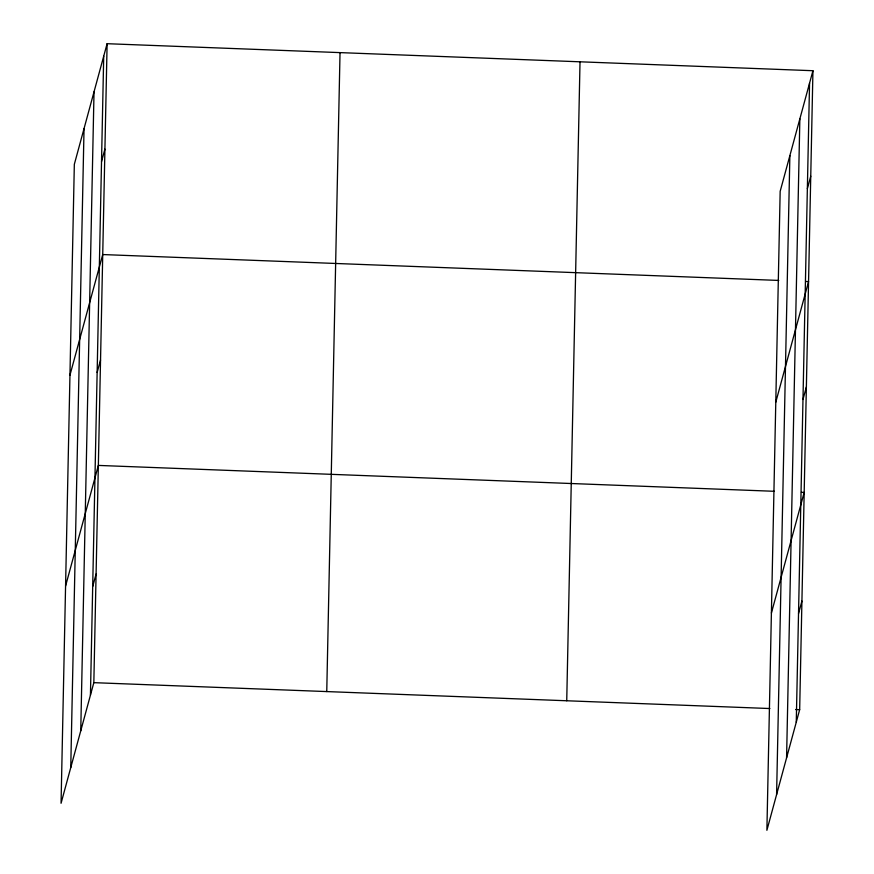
<?xml version="1.0" encoding="UTF-8"?>
<svg xmlns="http://www.w3.org/2000/svg" width="874" height="874" viewBox="0 0 874 874"><rect width="100%" height="100%" fill="white"/><g stroke="black" fill="none" stroke-linecap="round" stroke-linejoin="round"><path stroke-width="1.31" d="M70.75 767.591L84.035 128.631M80.747 730.828L94.021 91.868M90.437 695.147L103.711 56.187M107.109 43.7L74.334 164.312L61.06 803.282L93.835 682.66L107.109 43.7L812.94 70.718L799.666 709.688L766.891 830.3L780.165 191.34L812.94 70.718M326.756 691.574L340.03 52.615M566.734 700.762L580.019 61.803M776.593 794.619L789.867 155.659M786.578 757.856L799.852 118.886M796.269 722.175L809.553 83.205M101.526 161.614L104.913 149.126M69.953 375.175L102.728 254.553L778.767 280.434M97.145 372.477L100.532 359.99M65.572 586.028L98.347 465.416L774.386 491.297M92.699 586.53L96.085 574.043M807.358 188.642L810.755 176.155M775.784 402.193L808.559 281.581L805.85 281.472M802.977 399.494L806.363 387.007M771.403 613.056L804.178 492.433L801.469 492.335M798.53 613.548L801.917 601.061M93.835 682.66L769.874 708.541M795.602 709.524L799.666 709.688"/></g></svg>
